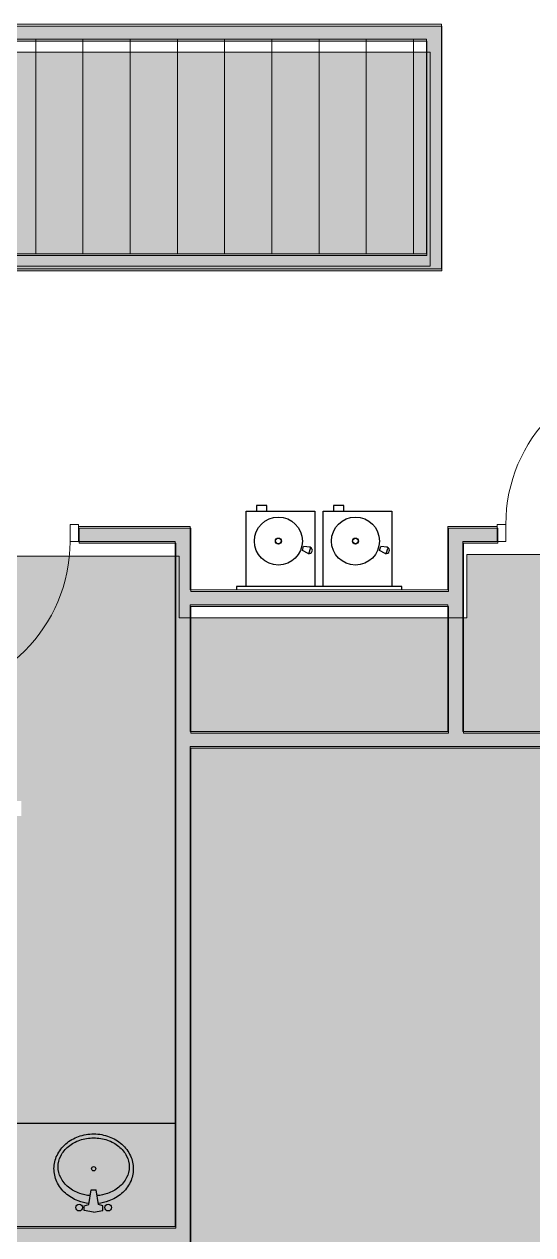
# Model space of a CAD drawing. Header units: inches. Extents: x -1221 to 179, y -822 to 880.
# Drawn here: x -931.2 to -812.8, y 46 to 328 of the extents above; entities that cross this region are included whole.
import ezdxf
from ezdxf.xclip import XClip

# ---------------------------------------------------------------- set-up
doc = ezdxf.new("R2010")
doc.units = ezdxf.units.IN
doc.header["$MEASUREMENT"] = 0
doc.header["$XCLIPFRAME"] = 2
doc.layers.add('L1$0$A-Cols-Bldg', color=235, linetype='Continuous')
for name, color, linetype, lineweight in [('L1$0$ArchiCAD Doors_Pen_No__4', 7, 'Continuous', 9), ('L1$0$BB Core_Pen_No__100', 7, 'Continuous', 20), ('L1$0$BB Shell_Pen_No__100', 7, 'Continuous', 20), ('X1$0$18_0109_REV_dwg _7_', 8, 'Continuous', 9), ('X1$0$A-DETL', 90, 'Continuous', 9), ('X1$0$A-DETL-GENF', 92, 'Continuous', 9), ('X1$0$A-WALL-PATT', 111, 'Continuous', 13), ('X1$0$I-WALL', 2, 'Continuous', 9)]:
    doc.layers.add(name, color=color, linetype=linetype, lineweight=lineweight)

# ---------------------------------------------------------------- blocks, each defined once
blk = doc.blocks.new('L1')
at = {"layer": 'L1$0$A-Cols-Bldg', "color": 251, "ltscale": 5}
for p, q in [((-7241.36, 3138.43), (-7243.79, 3138.43)), ((-7243.79, 3138.43), (-7243.79, 3137.13)), ((-7241.36, 3137.13), (-7241.36, 3138.43)), ((-7223.4, 3138.43), (-7225.83, 3138.43)), ((-7225.83, 3138.43), (-7225.83, 3137.13)), ((-7223.4, 3137.13), (-7223.4, 3138.43)), ((-7246.17, 3119.57), (-7246.17, 3137.13)), ((-7246.17, 3137.13), (-7230.17, 3137.13)), ((-7243.79, 3137.13), (-7241.36, 3137.13)), ((-7230.17, 3137.13), (-7230.17, 3119.57)), ((-7228.21, 3119.57), (-7228.21, 3137.13)), ((-7228.21, 3137.13), (-7212.21, 3137.13)), ((-7225.83, 3137.13), (-7223.4, 3137.13)), ((-7212.21, 3137.13), (-7212.21, 3119.57)), ((-7233.08, 3127.98), (-7232.79, 3128.94)), ((-7233.08, 3127.98), (-7232.79, 3128.94)), ((-7231.72, 3127.3), (-7233.08, 3127.98)), ((-7231.72, 3127.3), (-7233.08, 3127.98)), ((-7231.28, 3128.73), (-7232.79, 3128.94)), ((-7231.28, 3128.73), (-7232.79, 3128.94)), ((-7231.46, 3127.48), (-7231.72, 3127.3)), ((-7231.46, 3127.48), (-7231.72, 3127.3)), ((-7231.46, 3127.48), (-7231.16, 3128.44)), ((-7231.46, 3127.48), (-7231.16, 3128.44)), ((-7231.16, 3128.44), (-7231.28, 3128.73)), ((-7231.16, 3128.44), (-7231.28, 3128.73)), ((-7215.12, 3127.98), (-7214.83, 3128.94)), ((-7215.12, 3127.98), (-7214.83, 3128.94)), ((-7213.76, 3127.3), (-7215.12, 3127.98)), ((-7213.76, 3127.3), (-7215.12, 3127.98)), ((-7213.32, 3128.73), (-7214.83, 3128.94)), ((-7213.32, 3128.73), (-7214.83, 3128.94)), ((-7213.5, 3127.48), (-7213.76, 3127.3)), ((-7213.5, 3127.48), (-7213.76, 3127.3)), ((-7213.5, 3127.48), (-7213.2, 3128.44)), ((-7213.5, 3127.48), (-7213.2, 3128.44)), ((-7213.2, 3128.44), (-7213.32, 3128.73)), ((-7213.2, 3128.44), (-7213.32, 3128.73)), ((-7209.94, 3119.57), (-7248.44, 3119.57)), ((-7248.44, 3119.57), (-7248.44, 3118.82)), ((-7209.94, 3119.57), (-7248.44, 3119.57)), ((-7248.44, 3119.57), (-7248.44, 3118.82)), ((-7230.17, 3119.57), (-7247.17, 3119.57)), ((-7212.21, 3119.57), (-7229.21, 3119.57)), ((-7209.94, 3118.82), (-7209.94, 3119.57)), ((-7209.94, 3118.82), (-7209.94, 3119.57)), ((-7330.69, 2994.57), (-7262.69, 2994.57)), ((-7330.69, 2994.57), (-7262.69, 2994.57)), ((-7282.81, 2975.64), (-7282.26, 2979.07)), ((-7282.26, 2979.07), (-7281.12, 2979.07)), ((-7280.57, 2975.64), (-7281.12, 2979.07)), ((-7283.86, 2975.37), (-7282.81, 2975.64)), ((-7283.86, 2974.28), (-7283.86, 2975.37)), ((-7279.52, 2975.37), (-7280.57, 2975.64)), ((-7279.52, 2974.28), (-7279.52, 2975.37)), ((-7281.69, 2973.91), (-7283.86, 2974.28)), ((-7281.69, 2973.91), (-7279.52, 2974.28))]:
    blk.add_line(p, q, dxfattribs=at)
for points in [[(-7290.93, 2984.04, -0.110461), (-7290.22, 2987.09, -0.10267), (-7288.19, 2989.77, -0.093283), (-7285.23, 2991.5, -0.087581), (-7281.64, 2992.11, -0.087581), (-7278.06, 2991.46, -0.093283), (-7275.12, 2989.7, -0.10267), (-7273.12, 2987, -0.110461), (-7272.45, 2983.94, -0.110461), (-7273.15, 2980.88, -0.10267), (-7275.19, 2978.21, -0.093283), (-7278.14, 2976.48, -0.060655), (-7280.61, 2975.92, -0.087581)], [(-7289.97, 2984.44, -0.118217), (-7289.37, 2986.95, -0.104594), (-7287.55, 2989.21, -0.089748), (-7284.93, 2990.65, -0.081485), (-7281.69, 2991.18, -0.081485), (-7278.45, 2990.65, -0.089748), (-7275.83, 2989.21, -0.104594), (-7274.01, 2986.95, -0.118217), (-7273.41, 2984.44, -0.118217), (-7274.01, 2981.93, -0.104594), (-7275.83, 2979.67, -0.089748), (-7278.45, 2978.23, -0.062035), (-7280.91, 2977.73, -0.081485)], [(-7282.77, 2975.92, -0.062709), (-7285.32, 2976.52, -0.093283), (-7288.25, 2978.28, -0.10267), (-7290.26, 2980.98, -0.110461), (-7290.93, 2984.04, -0.110461)], [(-7282.47, 2977.73, -0.062035), (-7284.93, 2978.23, -0.089748), (-7287.55, 2979.67, -0.104594), (-7289.37, 2981.93, -0.118217), (-7289.97, 2984.44, -0.118217)]]:
    blk.add_lwpolyline(points, format="xyb", dxfattribs=at)
for centre, radius in [((-7238.67, 3130.19), 5.59), ((-7220.71, 3130.19), 5.59), ((-7238.67, 3130.19), 0.699), ((-7238.67, 3130.19), 0.631), ((-7220.71, 3130.19), 0.699), ((-7220.71, 3130.19), 0.631), ((-7281.69, 2984), 0.5), ((-7285.07, 2974.95), 0.787), ((-7278.31, 2974.95), 0.787)]:
    blk.add_circle(centre, radius, dxfattribs=at)
for centre in [(-7231.5, 3128.02), (-7231.5, 3128.02), (-7213.54, 3128.02), (-7213.54, 3128.02)]:
    blk.add_arc(centre, 0.75, 252.9101, 72.9078, dxfattribs=at)
at = {"layer": 'L1$0$ArchiCAD Doors_Pen_No__4', "linetype": 'Continuous'}
for p, q in [((-7285.19, 3134.07), (-7287.19, 3134.07)), ((-7287.19, 3134.07), (-7287.19, 3130.07)), ((-7285.19, 3130.07), (-7285.19, 3134.07)), ((-7285.19, 3130.07), (-7285.19, 3133.57)), ((-7185.69, 3134.07), (-7187.69, 3134.07)), ((-7187.69, 3134.07), (-7187.69, 3130.07)), ((-7187.69, 3130.07), (-7187.69, 3133.57)), ((-7185.69, 3130.07), (-7185.69, 3134.07)), ((-7287.19, 3130.07), (-7285.19, 3130.07)), ((-7187.69, 3130.07), (-7185.69, 3130.07))]:
    blk.add_line(p, q, dxfattribs=at)
for centre, start, end in [((-7149.69, 3134.07), 90, 180), ((-7323.19, 3130.07), 270, 0)]:
    blk.add_arc(centre, 36, start, end, dxfattribs=at)
at = {"layer": 'L1$0$BB Core_Pen_No__100', "linetype": 'Continuous'}
for p, q in [((-7295.19, 3247.07), (-7295.19, 3197.07)), ((-7284.19, 3247.07), (-7284.19, 3197.07)), ((-7273.19, 3247.07), (-7273.19, 3197.07)), ((-7262.19, 3247.07), (-7262.19, 3197.07)), ((-7251.19, 3247.07), (-7251.19, 3197.07)), ((-7240.19, 3247.07), (-7240.19, 3197.07)), ((-7229.19, 3247.07), (-7229.19, 3197.07)), ((-7218.19, 3247.07), (-7218.19, 3197.07)), ((-7207.19, 3247.07), (-7207.19, 3197.07))]:
    blk.add_line(p, q, dxfattribs=at)
at = {"layer": 'L1$0$BB Shell_Pen_No__100', "linetype": 'Continuous'}
for p, q in [((-7285.19, 3130.07), (-7285.19, 3133.57)), ((-7187.69, 3130.07), (-7187.69, 3133.57))]:
    blk.add_line(p, q, dxfattribs=at)
at = {"layer": 'L1$0$BB Shell_Pen_No__100', "linetype": 'Continuous', "flags": 128}
for points in [[(-7200.69, 3250.57), (-7423.69, 3250.57)], [(-7200.69, 3193.57), (-7200.69, 3250.57)], [(-7420.19, 3247.07), (-7204.19, 3247.07)], [(-7204.19, 3247.07), (-7204.19, 3197.07)], [(-7204.19, 3197.07), (-7376.19, 3197.07)], [(-7330.69, 3193.57), (-7200.69, 3193.57)], [(-7259.19, 3133.57), (-7285.19, 3133.57)], [(-7259.19, 3118.82), (-7259.19, 3133.57)], [(-7199.19, 3133.57), (-7199.19, 3118.82)], [(-7187.69, 3133.57), (-7199.19, 3133.57)], [(-7285.19, 3130.07), (-7262.69, 3130.07)], [(-7262.69, 3130.07), (-7262.69, 2970.57)], [(-7195.69, 3085.82), (-7195.69, 3130.07)], [(-7195.69, 3130.07), (-7187.69, 3130.07)], [(-7199.19, 3118.82), (-7259.19, 3118.82)], [(-7259.19, 3085.82), (-7259.19, 3115.32)], [(-7259.19, 3115.32), (-7199.19, 3115.32)], [(-7199.19, 3115.32), (-7199.19, 3085.82)], [(-7199.19, 3085.82), (-7259.19, 3085.82)], [(-7146.19, 3085.82), (-7195.69, 3085.82)], [(-7259.19, 2892.07), (-7259.19, 3082.32)], [(-7259.19, 3082.32), (-7132.19, 3082.32)], [(-7262.69, 2970.57), (-7330.69, 2970.57)]]:
    blk.add_lwpolyline(points, dxfattribs=at)
blk = doc.blocks.new('X1')
at = {"layer": 'X1$0$A-DETL-GENF'}
h = blk.add_hatch(color=254, dxfattribs=at)
h.paths.add_polyline_path([(-582.15, -191.05), (-582.15, 268.45), (-582.93, 268.45), (-582.93, 217.06), (-586.43, 217.06), (-586.43, 259.06), (-673.43, 259.06), (-673.43, 217.06), (-676.93, 217.06), (-676.93, 235.56), (-703.43, 235.56), (-703.43, 267.95), (-768.65, 267.95), (-768.65, 204.45), (-769.43, 204.45), (-769.43, 162.81), (-765.43, 162.81), (-765.43, 159.31), (-892.43, 159.31), (-892.43, -33.03), (-724.93, -33.03), (-724.93, 159.31), (-731.43, 159.31), (-731.43, 162.81), (-685.43, 162.81), (-685.43, 175.06), (-676.93, 175.06), (-676.93, 177.06), (-673.43, 177.06), (-673.43, 147.06), (-586.43, 147.06), (-586.43, 177.06), (-582.93, 177.06), (-582.93, 113.06), (-586.43, 113.06), (-586.43, 143.06), (-673.43, 143.06), (-673.43, 43.06), (-614.43, 43.06), (-614.43, 47.06), (-586.43, 47.06), (-586.43, 73.06), (-582.93, 73.06), (-582.93, 47.06), (-582.43, 47.06), (-582.43, 35.06), (-582.93, 35.06), (-582.93, 9.06), (-586.43, 9.06), (-586.43, 35.06), (-614.43, 35.06), (-614.43, 39.06), (-673.43, 39.06), (-673.43, -60.94), (-586.43, -60.94), (-586.43, -30.94), (-582.93, -30.94), (-582.93, -94.94), (-586.43, -94.94), (-586.43, -64.94), (-673.43, -64.94), (-673.43, -164.94), (-586.43, -164.94), (-586.43, -134.94), (-582.93, -134.94), (-582.93, -191.05)], flags=0)
h.paths.add_polyline_path([(-1157.15, -188.55), (-970.93, -188.55), (-970.93, -184.44), (-970.15, -184.44), (-970.15, -144.44), (-970.93, -144.44), (-970.93, -96.44), (-967.43, -96.44), (-967.39, -112.94), (-895.93, -112.94), (-895.93, -70.53), (-892.43, -70.53), (-892.43, -124.53), (-829.43, -124.53), (-829.43, -36.53), (-895.93, -36.53), (-895.93, 25.56), (-963.93, 25.56), (-963.93, -34.44), (-971.93, -34.44), (-971.93, 25.56), (-1067.93, 25.56), (-1067.93, -92.94), (-990.93, -92.94), (-990.93, -96.44), (-1138.93, -96.44), (-1138.93, -92.94), (-1071.43, -92.94), (-1071.43, 175.06), (-1157.15, 175.06), (-1157.15, -188.55)], flags=0)
h.paths.add_polyline_path([(-773.15, -188.44), (-685.43, -188.44), (-685.43, -164.94), (-676.93, -164.94), (-676.93, -92.94), (-685.43, -92.94), (-685.43, -56.94), (-676.93, -56.94), (-676.93, -36.53), (-773.93, -36.53), (-773.93, -124.53), (-773.15, -124.53), (-773.15, -187.67)], flags=0)
h.paths.add_polyline_path([(-586.43, -188.44), (-586.43, -176.94), (-681.93, -176.94), (-681.93, -188.44), (-589.17, -188.44)], flags=0)
h.paths.add_polyline_path([(-820.93, -124.53), (-777.43, -124.53), (-777.43, -36.53), (-825.93, -36.53), (-825.93, -124.53)], flags=0)
h.paths.add_polyline_path([(-895.93, -124.53), (-895.93, -116.44), (-967.43, -116.44), (-967.43, -124.53), (-963.93, -124.53)], flags=0)
h.paths.add_polyline_path([(-969.85, -96.04), (-989.56, -96.04), (-989.56, -72.04), (-965.56, -72.04), (-965.56, -96.04), (-967.43, -96.04)], flags=0)
h.paths.add_polyline_path([(-1139.06, -96.04), (-1157.06, -96.04), (-1157.06, -72.04), (-1139.06, -72.04), (-1139.06, -92.94)], flags=0)
h.paths.add_polyline_path([(-681.93, -33.03), (-676.93, -33.03), (-676.93, 139.06), (-685.43, 139.06), (-685.43, 159.31), (-721.43, 159.31), (-721.43, -33.03), (-685.43, -33.03)], flags=0)
h.paths.add_polyline_path([(-968.52, 29.06), (-895.93, 29.06), (-895.93, 44.06), (-1067.93, 44.06), (-1067.93, 29.06), (-970.15, 29.06)], flags=0)
h.paths.add_polyline_path([(-929.08, 47.56), (-895.93, 47.56), (-895.93, 204.1), (-963.93, 204.1), (-963.93, 147.06), (-931.93, 147.06), (-931.93, 143.56), (-990.93, 143.56), (-990.93, 175.06), (-1067.93, 175.06), (-1067.93, 47.56), (-971.93, 47.56), (-971.93, 107.56), (-963.93, 107.56), (-963.93, 47.56), (-931.93, 47.56)], flags=0)
h.paths.add_polyline_path([(-967.43, 147.06), (-967.43, 149.46), (-987.43, 149.46), (-987.43, 147.06), (-970.15, 147.06)], flags=0)
h.paths.add_polyline_path([(-1156.41, 149.46), (-1157.06, 149.46), (-1157.06, 173.46), (-1139.06, 173.46), (-1139.06, 149.46), (-1156.15, 149.46)], flags=0)
h.paths.add_polyline_path([(-884.71, 162.81), (-832.43, 162.81), (-832.43, 189.7), (-892.43, 189.7), (-892.43, 162.81), (-885.43, 162.81)], flags=0)
h.paths.add_polyline_path([(-828.15, 162.81), (-779.43, 162.81), (-779.43, 204.45), (-828.15, 204.45), (-828.15, 189.7), (-828.93, 189.7), (-828.93, 162.81)], flags=0)
h.paths.add_polyline_path([(-773.15, 162.81), (-772.93, 162.81), (-772.93, 204.45), (-775.93, 204.45), (-775.93, 162.81)], flags=0)
h.paths.add_polyline_path([(-967.43, 173.46), (-967.43, 175.06), (-987.43, 175.06), (-987.43, 173.46), (-968.05, 173.46)], flags=0)
h.paths.add_polyline_path([(-987.43, 178.56), (-967.43, 178.56), (-967.43, 226.56), (-966.65, 226.56), (-966.65, 266.56), (-967.43, 266.56), (-967.43, 270.56), (-1009.43, 270.56), (-1009.43, 274.06), (-837.43, 274.06), (-837.43, 321.45), (-1052.65, 321.45), (-1052.65, 267.95), (-1157.15, 267.95), (-1157.15, 178.56), (-990.93, 178.56)], flags=0)
h.paths.add_polyline_path([(-1045.87, 222.56), (-1108.43, 222.56), (-1108.43, 226.56), (-1020.43, 226.56), (-1020.43, 222.56), (-1021.43, 222.56)], flags=0)
h.paths.add_polyline_path([(-696.03, 239.06), (-676.93, 239.06), (-676.93, 259.06), (-685.43, 259.06), (-685.43, 267.95), (-699.93, 267.95), (-699.93, 239.06)], flags=0)
at = {"layer": 'X1$0$A-WALL-PATT', "lineweight": 9}
for points in [[(-870.95, 324.03), (-833.93, 324.03), (-833.93, 327.53), (-1053.43, 327.53), (-1053.43, 324.03), (-1045.87, 324.03)], [(-837.43, 270.56), (-833.93, 270.56), (-833.93, 324.03), (-837.43, 324.03), (-837.43, 274.06)], [(-967.43, 270.56), (-837.43, 270.56), (-837.43, 274.06), (-1009.43, 274.06), (-1009.43, 270.56)], [(-895.93, 207.06), (-895.93, 210.56), (-918.43, 210.56), (-918.43, 207.06)], [(-895.93, -33.03), (-892.43, -33.03), (-892.43, 210.56), (-895.93, 210.56), (-895.93, -32.85)], [(-832.43, 207.06), (-820.93, 207.06), (-820.93, 210.56), (-832.43, 210.56)], [(-832.43, 162.81), (-828.93, 162.81), (-828.93, 207.06), (-832.43, 207.06), (-832.43, 192.31)], [(-870.95, 192.31), (-832.43, 192.31), (-832.43, 195.81), (-892.43, 195.81), (-892.43, 192.31)], [(-765.43, 159.31), (-765.43, 162.81), (-892.43, 162.81), (-892.43, 159.31), (-870.95, 159.31)], [(-895.93, 44.06), (-895.93, 47.56), (-1067.93, 47.56), (-1067.93, 44.06), (-967.43, 44.06)]]:
    blk.add_hatch(color=7, dxfattribs=at).paths.add_polyline_path(points, flags=0)
at = {"layer": 'X1$0$A-DETL', "lineweight": 13}
for p, q in [((-836.65, 321.45), (-1052.65, 321.45)), ((-836.65, 271.6), (-836.65, 321.45)), ((-966.65, 271.6), (-836.65, 271.6)), ((-895.15, 204.1), (-966.65, 204.1)), ((-895.15, 189.7), (-895.15, 204.1)), ((-768.65, 204.45), (-828.15, 204.45)), ((-828.15, 204.45), (-828.15, 189.7)), ((-828.15, 189.7), (-895.15, 189.7))]:
    blk.add_line(p, q, dxfattribs=at)
at = {"layer": 'X1$0$I-WALL', "color": 8, "lineweight": 20}
for p, q in [((-833.93, 327.53), (-985.43, 327.53)), ((-833.93, 270.56), (-833.93, 327.53)), ((-1053.43, 324.03), (-837.43, 324.03)), ((-837.43, 324.03), (-837.43, 274.06)), ((-837.43, 274.06), (-1009.43, 274.06)), ((-963.93, 270.56), (-833.93, 270.56)), ((-892.43, 210.56), (-918.43, 210.56)), ((-918.43, 210.56), (-918.43, 207.06)), ((-892.43, 195.81), (-892.43, 210.56)), ((-832.43, 210.56), (-832.43, 195.81)), ((-820.93, 210.56), (-832.43, 210.56)), ((-820.93, 207.06), (-820.93, 210.56)), ((-918.43, 207.06), (-895.93, 207.06)), ((-895.93, 207.06), (-895.93, 47.56)), ((-828.93, 162.81), (-828.93, 207.06)), ((-828.93, 207.06), (-820.93, 207.06)), ((-832.43, 195.81), (-892.43, 195.81)), ((-892.43, 162.81), (-892.43, 192.31)), ((-892.43, 192.31), (-832.43, 192.31)), ((-832.43, 192.31), (-832.43, 162.81)), ((-832.43, 162.81), (-892.43, 162.81)), ((-779.43, 162.81), (-828.93, 162.81)), ((-892.43, -33.03), (-892.43, 159.31)), ((-892.43, 159.31), (-765.43, 159.31)), ((-895.93, 47.56), (-963.93, 47.56))]:
    blk.add_line(p, q, dxfattribs=at)
at = {"layer": 'X1$0$18_0109_REV_dwg _7_'}
ref = blk.add_blockref('L1', (6366.63, -2922.6), dxfattribs=at)
XClip(ref).set_block_clipping_path([(-7587.3890141857, 2122.8758432012), (-6188.1189173454, 3796.6416784023)])

msp = doc.modelspace()

# ---------------------------------------------------------------- block references
at = {"color": 253}
msp.add_blockref('X1', (0, 0), dxfattribs=at)

doc.saveas('drawing.dxf')
